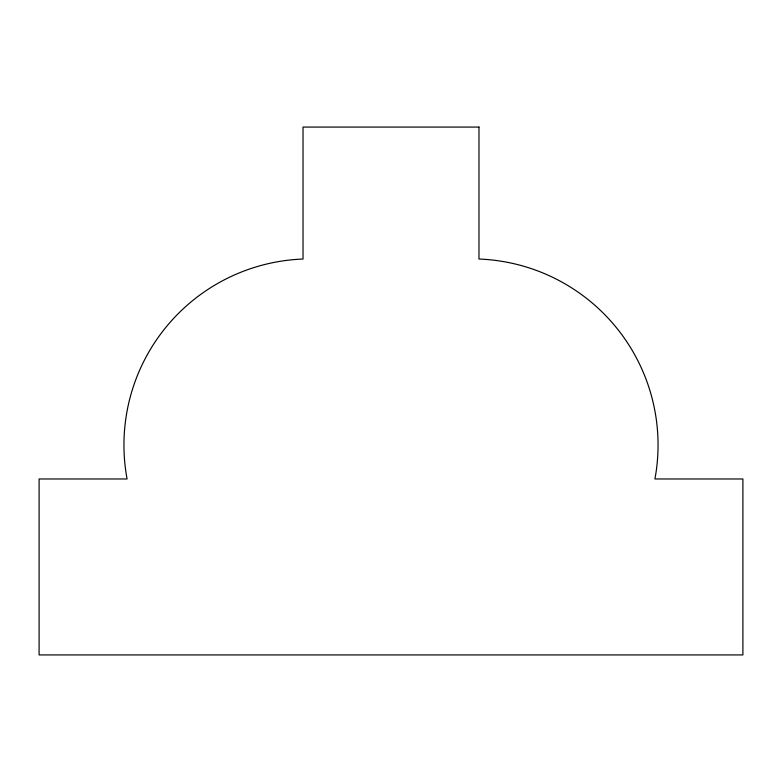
<?xml version="1.0" encoding="UTF-8"?>
<svg xmlns="http://www.w3.org/2000/svg" width="782" height="782" viewBox="0 0 782 782"><rect width="100%" height="100%" fill="white"/><g stroke="black" fill="none" stroke-linecap="round" stroke-linejoin="round"><path stroke-width="1.17" d="M478.975 127.075L303.025 127.075L303.025 259.038A186.096 186.096 0 0 0 127.075 478.975L39.1 478.975L39.1 654.925L742.9 654.925L742.9 478.975L654.925 478.975A186.096 186.096 0 0 0 478.975 259.038L478.975 127.075"/></g></svg>
